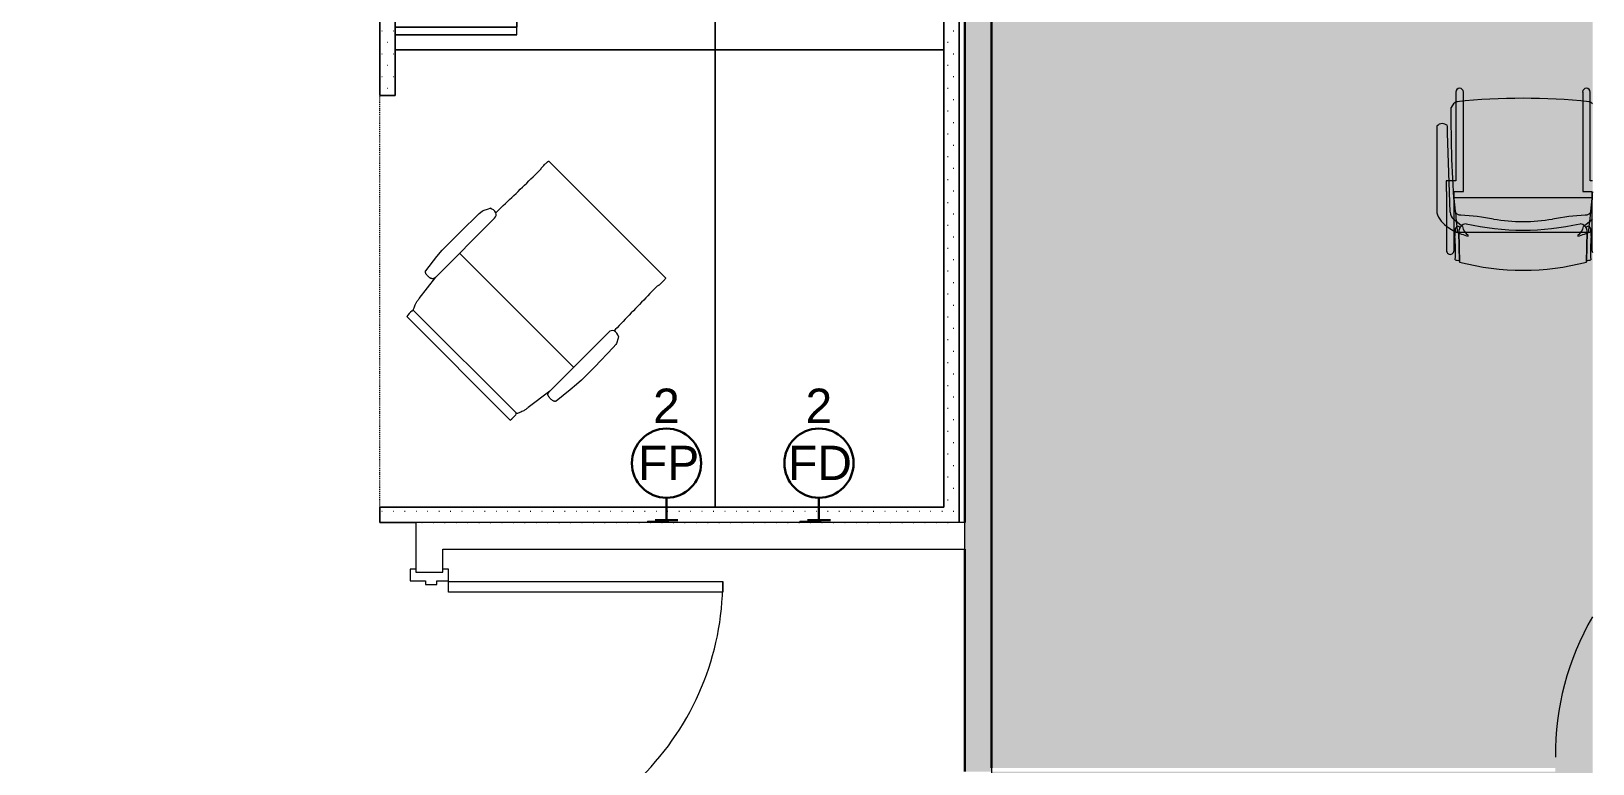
# Model space of a CAD drawing. Header units: inches. Extents: x 587 to 1284, y 1170 to 2052.
# Drawn here: x 1079 to 1283.9, y 1829.9 to 1926 of the extents above; entities that cross this region are included whole.
import ezdxf

# ---------------------------------------------------------------- set-up
doc = ezdxf.new("R2010")
doc.units = ezdxf.units.IN
doc.header["$MEASUREMENT"] = 0
doc.linetypes.add('DASH 1_32_', pattern=[0.0625, 0.03125, -0.03125])
doc.linetypes.add('Dash 1_8_', pattern=[0.25, 0.125, -0.125])
for name, color, linetype, lineweight in [('A-ANNO-NOTE', 131, 'Continuous', 9), ('A-DETL', 90, 'Continuous', 9), ('A-DETL-GENF', 92, 'Continuous', 9), ('A-DOOR', 31, 'Continuous', 18), ('A-WALL', 113, 'Continuous', 18), ('A-WALL-PATT', 111, 'Continuous', 18), ('E-ELEC-FIXT', 91, 'Continuous', 9), ('I-FURN', 30, 'Continuous', 9), ('I-WALL', 2, 'Continuous', 18)]:
    doc.layers.add(name, color=color, linetype=linetype, lineweight=lineweight)
doc.styles.add('Swis721 Lt BT', font='swissl.ttf', dxfattribs={"height": 4.5})

# ---------------------------------------------------------------- blocks, each defined once
blk = doc.blocks.new('Door - Glass Single - Full Rail - Long Handle-7509411-Level 07  POWER _ SIGNAL')
at = {"layer": 'A-DOOR', "lineweight": 9}
blk.add_arc((18, 2), 36, 149.8881, 180.5, dxfattribs=at)
blk = doc.blocks.new('F-Haworth_Chair_X99-Seminar - X99 Seminar Chair with Glides-V11-Level 07  POWER _ SIGNAL')
at = {"layer": 'I-FURN'}
for p, q in [((-8.34, 11.52), (-8.42, 7.57)), ((-8.42, 7.57), (-8.34, 11.37)), ((8.42, 7.57), (8.34, 11.52)), ((8.34, 11.37), (8.42, 7.57)), ((-9.04, 7.4), (-9.04, 10.02)), ((9.04, 10.02), (9.04, 7.4)), ((10.04, 6.81), (10.04, 10.02)), ((-9.12, 5.93), (-8.07, 6.77)), ((-9.04, 5.99), (-9.04, 7.4)), ((-8.75, 6.22), (-8.88, 5)), ((-8.68, 6.87), (-8.75, 6.22)), ((-8.62, 7.42), (-8.68, 6.87)), ((-8.6, 7.6), (-8.62, 7.43)), ((-8.61, 6.81), (-8.23, 6.95)), ((-8.57, 7.6), (-8.6, 7.6)), ((-8.45, 7.6), (-8.56, 7.6)), ((-7.65, 7.6), (-8.4, 7.6)), ((-8.07, 6.77), (-7.95, 6.87)), ((7.65, 7.6), (-7.65, 7.6)), ((-7.18, 7.99), (-7.21, 8.13)), ((7.21, 8.13), (7.18, 7.99)), ((8.4, 7.6), (7.65, 7.6)), ((7.95, 6.87), (8.07, 6.77)), ((8.07, 6.77), (9.13, 5.92)), ((8.23, 6.95), (8.61, 6.81)), ((8.56, 7.6), (8.45, 7.6)), ((8.6, 7.6), (8.57, 7.6)), ((8.62, 7.43), (8.6, 7.6)), ((8.68, 6.87), (8.62, 7.42)), ((8.75, 6.22), (8.68, 6.87)), ((8.88, 5), (8.75, 6.22)), ((9.04, 7.4), (9.04, 5.99)), ((10.04, 5), (10.04, 6.81)), ((-8.89, 4.84), (-9.07, 3.2)), ((-9.04, 3.62), (-9.04, 5.99)), ((-8.88, 4.99), (-8.89, 4.85)), ((8.89, 4.85), (8.88, 4.99)), ((9.07, 3.2), (8.89, 4.84)), ((9.04, 5.99), (9.04, 3.62)), ((9.57, 4.97), (9.92, -5.36)), ((10.04, 2.27), (10.04, 4.99)), ((11.32, -5.48), (11.32, 5.06)), ((-9.07, 3.2), (-9.07, 3.12)), ((-9.07, 3.12), (9.07, 3.12)), ((-9.04, 3.43), (-9.04, 3.62)), ((-9.04, 3.12), (-9.04, 3.43)), ((-9.04, 2.27), (-9.04, 3.12)), ((-7.83, 2.27), (-9.04, 2.27)), ((-7.83, -9.57), (-7.83, 2.27)), ((9.04, 2.27), (7.83, 2.27)), ((7.83, 2.27), (7.83, -9.57)), ((9.04, 3.62), (9.04, 3.43)), ((9.04, 3.43), (9.04, 3.12)), ((9.04, 3.12), (9.04, 2.27)), ((9.07, 3.12), (9.07, 3.2)), ((10.07, 2.27), (10.04, 2.27)), ((10.07, 0.89), (10.07, 2.27)), ((-9.12, 0.89), (-8.82, 0.89)), ((-8.82, 0.89), (-8.82, -9.44)), ((8.82, 0.89), (9.2, 0.89)), ((8.82, -9.44), (8.82, 0.89)), ((9.2, 0.89), (9.71, 0.89)), ((9.71, 0.89), (10.07, 0.89)), ((9.92, -5.36), (9.92, -6.36)), ((11.3, -6.32), (11.32, -5.48)), ((-8.82, -9.44), (-8.82, -10.78)), ((-7.83, -10.78), (-7.83, -9.57)), ((7.83, -9.57), (7.83, -10.78)), ((8.82, -10.78), (8.82, -9.44))]:
    blk.add_line(p, q, dxfattribs=at)
for centre, radius, start, end in [((0, -20.29), 32.89, 75.3075, 104.696), ((-9.54, 10.02), 0.498, 360, 31.7273), ((-36.06, 10.03), 27.2, 355.9857, 2.5118), ((0, -20.73), 33.17, 104.5766, 105.5522), ((0, -20.73), 33.17, 74.4478, 75.4234), ((36.06, 10.03), 27.2, 177.4882, 184.0143), ((9.54, 10.02), 0.498, 360, 180), ((-4.71, -1.15), 9.61, 116.0036, 117.3881), ((-5.2, 7.86), 3.74, 175.9857, 189.9064), ((-4.71, -1.15), 9.61, 105.0666, 116.0036), ((-8.28, 7.33), 0.613, 189.9064, 237.4573), ((-7.37, 7.55), 1.05, 178.8214, 214.7998), ((-7.37, 7.55), 1.05, 178.8214, 264.0446), ((-6.55, 6.76), 1.38, 117.0503, 174.9122), ((0, -26.49), 33.83, 77.2285, 102.7715), ((0, -15.97), 22.19, 79.9767, 100.0233), ((6.55, 6.76), 1.38, 5.0878, 62.9497), ((4.71, -1.15), 9.61, 63.9964, 74.9334), ((7.37, 7.55), 1.05, 275.9554, 1.1786), ((7.37, 7.55), 1.05, 325.2002, 1.1786), ((8.28, 7.33), 0.613, 302.5427, 350.0936), ((5.2, 7.86), 3.74, 350.0936, 4.0143), ((4.71, -1.15), 9.61, 58.0478, 63.9964), ((7.87, 3.92), 3.63, 18.1789, 58.0478), ((144.06, -7.32), 153.52, 175.4787, 176.4084), ((-8.24, 4.59), 0.763, 84.2338, 165.7662), ((-11.32, 48.08), 42.84, 274.2301, 280.0233), ((11.32, 48.08), 42.84, 259.9767, 265.7699), ((8.24, 4.59), 0.763, 14.2338, 95.7662), ((-144.06, -7.32), 153.52, 359.4749, 4.5213), ((8.18, 4.9), 1.39, 2.8013, 47.1078), ((10.58, -5.68), 0.956, 225.8901, 318.1099), ((-8.21, -8.28), 1.31, 226.3723, 249.9567), ((0, 75.01), 84.96, 264.1475, 275.8525), ((8.21, -8.28), 1.31, 290.0433, 339.9567), ((-8.32, -10.78), 0.495, 180, 360), ((8.32, -10.78), 0.495, 180, 360)]:
    blk.add_arc(centre, radius, start, end, dxfattribs=at)
blk = doc.blocks.new('Door - Single - Solid Door-7467063-Level 07  POWER _ SIGNAL')
at = {"layer": 'A-DOOR'}
for p, q in [((-14.01, 38.59), (-12.63, 38.59)), ((-14.01, 2.59), (-14.01, 38.59)), ((-12.63, 38.59), (-12.63, 2.59)), ((-12.63, 2.59), (-14.01, 2.59))]:
    blk.add_line(p, q, dxfattribs=at)
at = {"layer": 'A-DOOR', "lineweight": 9}
for p, q in [((-15.63, 2.59), (-15.63, 1.84)), ((-14.13, 2.59), (-15.63, 2.59)), ((-14.13, 1.09), (-14.13, 2.59)), ((23.62, 2.59), (22.12, 2.59)), ((22.12, 2.59), (22.12, 1.09)), ((23.62, 1.84), (23.62, 2.59)), ((-13.63, 1.09), (-14.13, 1.09)), ((-13.63, -0.41), (-13.63, 1.09)), ((22.12, 1.09), (21.62, 1.09)), ((21.62, 1.09), (21.62, -0.41)), ((-15.63, -1.66), (-15.63, -2.41)), ((-14.13, -2.41), (-14.13, -0.41)), ((-14.13, -0.41), (-13.63, -0.41)), ((21.62, -0.41), (22.12, -0.41)), ((22.12, -0.41), (22.12, -2.41)), ((23.62, -2.41), (23.62, -1.66)), ((-15.63, -2.41), (-14.13, -2.41)), ((22.12, -2.41), (23.62, -2.41))]:
    blk.add_line(p, q, dxfattribs=at)
blk.add_arc((-14.01, 2.59), 36, 359.5, 90, dxfattribs=at)
blk = doc.blocks.new('Adjustable Workstation 1 - 7 x 6-V19-Level 07  POWER _ SIGNAL')
at = {"layer": 'I-FURN'}
h = blk.add_hatch(dxfattribs=at)
h.set_pattern_fill('FP_10', color=256, style=0, pattern_type=2)
h.set_pattern_definition([(180, (1200.75, 1861.5), (-0.75, -1.5), [0.063, -1.437])])
h.paths.add_polyline_path([(69.27, 0), (0, 0), (0, -86), (0.05, -87.95), (2, -86), (2, -2), (76, -2), (76, 0), (71.25, 0)], flags=0)
h.paths.add_polyline_path([(74, -56), (74, -86), (76, -86), (76, -56)], flags=0)
h.paths.add_polyline_path([(75, -87), (74.05, -87.95), (39, -87), (2, -88), (76, -88)], flags=0)
for p, q in [((0, 0), (0, -88)), ((0, -86), (0, 0)), ((67.75, 0), (71.25, 0)), ((76, 0), (71.25, 0)), ((71.25, 0), (76, 0)), ((76, -2), (76, 0)), ((76, 0), (76, -2)), ((32, -2), (2, -2)), ((2, -2), (2, -86)), ((2, -86), (2, -2)), ((2, -2), (32, -2)), ((2, -86), (2, -2)), ((2, -2), (76, -2)), ((32, -2), (2, -2)), ((2, -2), (2, -62)), ((32, -86), (32, -2)), ((32, -2), (32, -86)), ((76, -2), (32, -2)), ((76, -56), (74, -56)), ((74, -56), (74, -86)), ((74, -62), (74, -56)), ((74, -56), (76, -56)), ((76, -88), (76, -56)), ((76, -56), (76, -86)), ((2, -62), (2, -86)), ((32, -62), (2, -62)), ((2, -62), (2, -86)), ((2, -86), (2, -62)), ((2, -62), (32, -62)), ((74, -62), (32, -62)), ((32, -62), (74, -62)), ((74, -64), (74, -62)), ((74, -86), (74, -62)), ((74, -62), (74, -86)), ((58, -64), (74, -64)), ((58, -64), (74, -64)), ((58, -64), (74, -64)), ((58, -64), (74, -64)), ((58, -64), (74, -64)), ((58, -64), (74, -64)), ((58, -64), (58, -86)), ((74, -64), (58, -64)), ((74, -64), (58, -64)), ((58, -64), (58, -65)), ((74, -64), (58, -64)), ((58, -64), (74, -64)), ((58, -64), (58, -65)), ((58, -64), (58, -65)), ((74, -64), (58, -64)), ((58, -64), (74, -64)), ((58, -64), (58, -65)), ((58, -64), (58, -65)), ((74, -64), (58, -64)), ((58, -64), (74, -64)), ((58, -64), (58, -65)), ((58, -64), (58, -65)), ((58, -65), (74, -65)), ((58, -86), (58, -65)), ((58, -65), (74, -65)), ((74, -65), (58, -65)), ((58, -65), (74, -65)), ((74, -65), (58, -65)), ((58, -65), (74, -65)), ((74, -65), (58, -65)), ((58, -65), (74, -65)), ((74, -86), (74, -64)), ((74, -65), (74, -64)), ((74, -65), (74, -64)), ((74, -64), (74, -65)), ((74, -65), (74, -64)), ((74, -64), (74, -65)), ((74, -65), (74, -64)), ((74, -64), (74, -65)), ((74, -65), (74, -64)), ((74, -65), (74, -86)), ((74, -86), (74, -65)), ((0, -88), (0, -86)), ((2, -86), (32, -86)), ((32, -86), (2, -86)), ((74, -86), (2, -86)), ((2, -86), (32, -86)), ((2, -86), (32, -86)), ((32, -86), (2, -86)), ((32, -86), (58, -86)), ((32, -86), (74, -86)), ((74, -86), (32, -86)), ((58, -86), (74, -86)), ((74, -86), (58, -86)), ((58, -86), (74, -86)), ((76, -86), (76, -88)), ((0, -88), (76, -88)), ((2, -88), (0, -88)), ((32, -88), (2, -88)), ((58, -88), (32, -88)), ((74, -88), (58, -88)), ((76, -88), (74, -88))]:
    blk.add_line(p, q, dxfattribs=at)
at = {"layer": 'I-FURN', "linetype": 'Dash 1_8_'}
for p, q in [((76, 0), (76, -2)), ((76, -2), (76, -56)), ((76, -56), (76, -86)), ((76, -86), (76, -88))]:
    blk.add_line(p, q, dxfattribs=at)
at = {"layer": 'I-FURN', "linetype": 'DASH 1_32_'}
blk.add_line((58, -66), (74, -66), dxfattribs=at)
blk = doc.blocks.new('HermanMiller_Collection_Eames_AluminumGroup_LoungeChairSwivel - Arms Swivel Base-7459861-Level 07  POWER _ SIGNAL')
at = {"layer": 'I-FURN'}
for p, q in [((-6.94, 12.09), (-4.59, 12.38)), ((-4.59, 12.38), (-3.51, 12.46)), ((-3.51, 12.46), (-2.64, 12.49)), ((-2.64, 12.49), (-0.18, 12.49)), ((-0.18, 12.49), (3.32, 12.43)), ((3.32, 12.43), (3.84, 12.38)), ((3.84, 12.38), (3.99, 12.34)), ((3.99, 12.34), (4.64, 12.01)), ((-10.12, 10.12), (-6.61, 10.58)), ((-6.61, 10.58), (-6.94, 10.64)), ((-6.61, 10.58), (4.33, 10.58)), ((-2.19, 10.58), (-2.19, -10.58)), ((4.64, 12.01), (4.83, 11.89)), ((13.22, 10.83), (13.22, 10.86)), ((14.64, 10.85), (14.64, -10.85)), ((-12.96, -9.61), (-12.96, 9.61)), ((-11.95, 9.63), (-11.95, 9.59)), ((-11.95, 9.59), (-11.76, 9.6)), ((-11.76, -9.6), (-11.76, 9.6)), ((-11.95, -9.59), (-11.95, -9.63)), ((-11.76, -9.6), (-11.95, -9.59)), ((-6.61, -10.58), (-10.12, -10.12)), ((-6.94, -10.64), (-6.61, -10.58)), ((-4.59, -12.38), (-6.94, -12.09)), ((-6.61, -10.58), (4.33, -10.58)), ((4.64, -12.01), (3.99, -12.34)), ((4.83, -11.89), (4.64, -12.01)), ((13.22, -10.86), (13.22, -10.83)), ((-3.51, -12.46), (-4.59, -12.38)), ((-2.64, -12.49), (-3.51, -12.46)), ((-0.18, -12.49), (-2.64, -12.49)), ((3.32, -12.43), (-0.18, -12.49)), ((3.84, -12.38), (3.32, -12.43)), ((3.99, -12.34), (3.84, -12.38))]:
    blk.add_line(p, q, dxfattribs=at)
at = {"layer": 'I-FURN', "flags": 128}
for points in [[(4.94, 10.96), (5.23, 10.95), (5.52, 10.95)], [(5.52, -10.95), (5.23, -10.95), (4.94, -10.96)]]:
    blk.add_lwpolyline(points, dxfattribs=at)
at = {"layer": 'I-FURN'}
for centre, radius, start, end in [((4.33, 11.27), 0.69, 270, 332.7502), ((3.68, 11.28), 1.3, 345.8347, 28.1255), ((-12.38, 5.3), 4.35, 84.2936, 97.7064), ((-12.38, -5.3), 4.35, 262.2936, 275.7064), ((4.33, -11.27), 0.69, 27.2498, 90), ((3.68, -11.28), 1.3, 331.8745, 14.1653)]:
    blk.add_arc(centre, radius, start, end, dxfattribs=at)
for points, knots in [([(-6.94, 10.64), (-6.95, 10.65), (-6.96, 10.65), (-6.99, 10.65), (-7, 10.66), (-7.02, 10.67), (-7.03, 10.68), (-7.05, 10.69), (-7.06, 10.7), (-7.07, 10.71), (-7.08, 10.72), (-7.09, 10.73), (-7.1, 10.74), (-7.11, 10.76), (-7.11, 10.77), (-7.12, 10.78), (-7.13, 10.8), (-7.14, 10.81), (-7.15, 10.83), (-7.16, 10.85), (-7.17, 10.87), (-7.18, 10.9), (-7.2, 10.95), (-7.22, 11.02), (-7.24, 11.11), (-7.25, 11.23), (-7.26, 11.37), (-7.25, 11.52), (-7.23, 11.66), (-7.21, 11.77), (-7.18, 11.85), (-7.16, 11.9), (-7.15, 11.92), (-7.14, 11.94), (-7.13, 11.96), (-7.12, 11.97), (-7.11, 11.98), (-7.1, 12), (-7.09, 12.01), (-7.08, 12.02), (-7.07, 12.03), (-7.06, 12.04), (-7.05, 12.04), (-7.05, 12.05), (-7.03, 12.06), (-7.02, 12.07), (-7, 12.08), (-6.99, 12.08), (-6.97, 12.09), (-6.95, 12.09), (-6.94, 12.09)], [-1, -1, -1, -1, -0.984375, -0.96875, -0.957031, -0.953125, -0.9375, -0.921875, -0.917969, -0.914062, -0.90625, -0.890625, -0.882812, -0.875, -0.867188, -0.859375, -0.84375, -0.835938, -0.828125, -0.8125, -0.796875, -0.78125, -0.75, -0.708333, -0.666667, -0.583333, -0.5, -0.416667, -0.333333, -0.25, -0.208333, -0.1875, -0.166667, -0.15625, -0.145833, -0.135417, -0.125, -0.114583, -0.104167, -0.09375, -0.088542, -0.083333, -0.078125, -0.072917, -0.0625, -0.052083, -0.041667, -0.03125, -0.020833, 0, 0, 0, 0]), ([(13.22, 10.86), (13.22, 10.87), (13.22, 10.87), (13.23, 10.87), (13.25, 10.88), (13.27, 10.88), (13.29, 10.88), (13.32, 10.88), (13.34, 10.88)], [-1, -1, -1, -1, -0.75, -0.625, -0.5, -0.375, -0.25, 0, 0, 0, 0]), ([(13.34, 10.88), (13.4, 10.89), (13.61, 10.9), (13.97, 10.9), (14.25, 10.89), (14.38, 10.89), (14.47, 10.88), (14.54, 10.87), (14.6, 10.87), (14.63, 10.86), (14.64, 10.85), (14.64, 10.85)], [-1, -1, -1, -1, -0.857143, -0.571429, -0.428571, -0.357143, -0.285714, -0.214286, -0.142857, -0.071429, 0, 0, 0, 0]), ([(-6.94, -12.09), (-6.95, -12.09), (-6.96, -12.09), (-6.99, -12.08), (-7, -12.08), (-7.02, -12.07), (-7.03, -12.06), (-7.05, -12.05), (-7.06, -12.04), (-7.07, -12.03), (-7.08, -12.02), (-7.09, -12.01), (-7.1, -12), (-7.11, -11.98), (-7.12, -11.97), (-7.12, -11.96), (-7.13, -11.94), (-7.14, -11.93), (-7.15, -11.91), (-7.16, -11.89), (-7.17, -11.87), (-7.18, -11.84), (-7.21, -11.77), (-7.23, -11.66), (-7.26, -11.47), (-7.26, -11.28), (-7.24, -11.11), (-7.22, -11.02), (-7.2, -10.95), (-7.18, -10.89), (-7.16, -10.85), (-7.15, -10.82), (-7.13, -10.8), (-7.13, -10.78), (-7.12, -10.77), (-7.11, -10.76), (-7.1, -10.74), (-7.08, -10.73), (-7.08, -10.72), (-7.07, -10.71), (-7.06, -10.7), (-7.05, -10.69), (-7.05, -10.69), (-7.03, -10.68), (-7.02, -10.67), (-7, -10.66), (-6.99, -10.65), (-6.97, -10.65), (-6.95, -10.65), (-6.94, -10.64)], [-1, -1, -1, -1, -0.984375, -0.96875, -0.957031, -0.953125, -0.9375, -0.921875, -0.917969, -0.914062, -0.90625, -0.890625, -0.882812, -0.875, -0.867188, -0.859375, -0.84375, -0.835938, -0.828125, -0.8125, -0.796875, -0.78125, -0.75, -0.666667, -0.583333, -0.416667, -0.333333, -0.291667, -0.25, -0.208333, -0.1875, -0.166667, -0.15625, -0.145833, -0.135417, -0.125, -0.114583, -0.104167, -0.09375, -0.088542, -0.083333, -0.078125, -0.072917, -0.0625, -0.052083, -0.041667, -0.03125, -0.020833, 0, 0, 0, 0]), ([(13.34, -10.88), (13.32, -10.88), (13.29, -10.88), (13.27, -10.88), (13.25, -10.88), (13.23, -10.87), (13.22, -10.87), (13.22, -10.87), (13.22, -10.86)], [-1, -1, -1, -1, -0.75, -0.625, -0.5, -0.375, -0.25, 0, 0, 0, 0]), ([(14.64, -10.85), (14.64, -10.86), (14.62, -10.86), (14.52, -10.88), (14.27, -10.9), (13.87, -10.9), (13.54, -10.9), (13.4, -10.89), (13.34, -10.88)], [-1, -1, -1, -1, -0.892857, -0.785714, -0.571429, -0.285714, -0.142857, 0, 0, 0, 0])]:
    blk.add_open_spline(points, degree=3, knots=knots, dxfattribs=at)
for points in [[(5.52, 10.95), (6.54, 10.92), (8.59, 10.89), (10.68, 10.85), (11.73, 10.84)], [(11.73, 10.84), (11.97, 10.84), (12.47, 10.83), (12.96, 10.83), (13.22, 10.83)], [(-11.76, 9.6), (-11.64, 9.67), (-11.37, 9.8), (-11.02, 9.92), (-10.83, 9.99)], [(-10.83, 9.99), (-10.79, 10), (-10.71, 10.02), (-10.55, 10.06), (-10.35, 10.09), (-10.2, 10.11), (-10.12, 10.12)], [(-10.83, -9.99), (-11.02, -9.92), (-11.37, -9.8), (-11.64, -9.67), (-11.76, -9.6)], [(-10.12, -10.12), (-10.2, -10.11), (-10.35, -10.09), (-10.55, -10.06), (-10.71, -10.02), (-10.79, -10), (-10.83, -9.99)], [(11.73, -10.84), (10.68, -10.85), (8.59, -10.89), (6.54, -10.92), (5.52, -10.95)], [(13.22, -10.83), (12.96, -10.83), (12.47, -10.83), (11.97, -10.84), (11.73, -10.84)]]:
    blk.add_open_spline(points, degree=3, dxfattribs=at)
blk = doc.blocks.new('PS - Power Device _Wall Base_ - Basefeed Data-7629488-Level 07  POWER _ SIGNAL')
at = {"layer": 'E-ELEC-FIXT'}
for p, q in [((1179.875, 1861.6875), (1182.625, 1861.6875)), ((1179.875, 1861.6875), (1179.875, 1861.5)), ((1182.625, 1861.5), (1182.625, 1861.6875))]:
    blk.add_line(p, q, dxfattribs=at)
blk = doc.blocks.new('PS - Power Device _Wall Base_ - Basefeed Power-7629466-Level 07  POWER _ SIGNAL')
at = {"layer": 'E-ELEC-FIXT'}
for p, q in [((1159.875, 1861.6875), (1162.625, 1861.6875)), ((1159.875, 1861.6875), (1159.875, 1861.5)), ((1162.625, 1861.5), (1162.625, 1861.6875))]:
    blk.add_line(p, q, dxfattribs=at)

msp = doc.modelspace()

# ---------------------------------------------------------------- hatches: boundary and pattern name
at = {"layer": 'A-DETL-GENF'}
h = msp.add_hatch(color=9, dxfattribs=at)
h.paths.add_polyline_path([(762.11, 1170.48), (762.11, 1234.9), (657.09, 1234.9), (657.09, 1243.27), (656.34, 1243.27), (656.34, 1244.77), (657.09, 1244.77), (657.07, 1281.02), (656.34, 1281.02), (656.34, 1282.52), (657.09, 1282.52), (657.09, 2035.5), (587.24, 2035.5), (587.24, 1170.48), (761.4, 1170.48)], flags=0)
h.paths.add_polyline_path([(1196.79, 1305.78), (1283.87, 1305.78), (1283.87, 1348.53), (1238.5, 1348.53), (1238.5, 1352.53), (1283.87, 1352.53), (1283.87, 1754), (1133, 1754), (1133, 1352.53), (1200, 1352.53), (1200, 1348.53), (1133, 1348.53), (1133, 1305.78), (1153.25, 1305.78)], flags=0)
h.paths.add_polyline_path([(1205, 1757.5), (1283.87, 1757.5), (1283.87, 1978.4), (1282.89, 1979.37), (1283.25, 1979.7), (1283.36, 1979.63), (1283.47, 1979.6), (1283.54, 1979.59), (1283.65, 1979.61), (1283.7, 1979.64), (1283.69, 1979.64), (1283.54, 1979.61), (1283.48, 1979.61), (1283.35, 1979.65), (1283.26, 1979.71), (1283.22, 1979.75), (1274.9, 1988.07), (1275.61, 1988.78), (1283.87, 1980.52), (1283.87, 1993.4), (1275.68, 1989.23), (1275.23, 1990.12), (1283.87, 1994.52), (1283.87, 2035.5), (1205, 2035.5), (1205, 1829.31), (1279, 1829.31), (1279, 1828.81), (1205, 1828.81)], flags=0)
h.paths.add_polyline_path([(1268.52, 1975.25), (1266.74, 1976.16), (1267.76, 1978.17), (1268.19, 1977.94), (1268.15, 1977.85), (1268.15, 1977.72), (1268.17, 1977.61), (1268.2, 1977.55), (1268.26, 1977.48), (1268.7, 1977.25), (1268.89, 1977.28), (1268.97, 1977.32), (1269.04, 1977.38), (1269.1, 1977.45), (1269.11, 1977.48), (1269.54, 1977.26), (1268.7, 1975.62)], flags=0)
h.paths.add_polyline_path([(1268.7, 1977.26), (1268.24, 1977.51), (1268.17, 1977.66), (1268.16, 1977.74), (1268.17, 1977.85), (1268.19, 1977.9), (1268.26, 1978.04), (1273.56, 1988.45), (1274.45, 1988), (1269.03, 1977.39), (1268.9, 1977.3), (1268.84, 1977.28), (1268.7, 1977.26)], flags=0)
h.paths.add_polyline_path([(1273.35, 1988.86), (1261.6, 1990.73), (1261.47, 1990.83), (1261.41, 1990.91), (1261.37, 1991.01), (1261.37, 1991.01), (1261.45, 1991.51), (1261.57, 1991.63), (1261.62, 1991.65), (1261.76, 1991.69), (1261.79, 1991.69), (1261.93, 1991.68), (1273.51, 1989.85)], flags=0)
h.paths.add_polyline_path([(1273.83, 1990.17), (1271.99, 2001.94), (1272.03, 2002.06), (1272.09, 2002.16), (1272.17, 2002.22), (1272.18, 2002.23), (1272.67, 2002.31), (1272.83, 2002.23), (1272.85, 2002.21), (1272.92, 2002.13), (1272.97, 2001.98), (1272.98, 2001.93), (1274.82, 1990.33)], flags=0)
h.paths.add_polyline_path([(1261.62, 1990.21), (1259.4, 1990.56), (1259.71, 1992.54), (1261.93, 1992.19), (1261.86, 1991.71), (1261.68, 1991.7), (1261.58, 1991.66), (1261.51, 1991.6), (1261.45, 1991.52), (1261.44, 1991.5), (1261.37, 1990.97), (1261.44, 1990.84), (1261.5, 1990.78), (1261.53, 1990.76), (1261.67, 1990.69), (1261.7, 1990.69), (1261.62, 1990.21)], flags=0)
h.paths.add_polyline_path([(1271.49, 2001.74), (1271.14, 2003.97), (1273.12, 2004.28), (1273.47, 2002.06), (1272.99, 2001.98), (1272.92, 2002.15), (1272.88, 2002.2), (1272.79, 2002.28), (1272.71, 2002.31), (1272.65, 2002.32), (1272.15, 2002.23), (1272.04, 2002.12), (1272, 2002.04), (1271.97, 2001.94), (1271.97, 2001.92), (1271.97, 2001.82), (1271.95, 2001.82)], flags=0)
at = {"layer": 'A-WALL-PATT', "lineweight": 9}
msp.add_hatch(color=7, dxfattribs=at).paths.add_polyline_path([(1201.5, 1828.83), (1205, 1828.83), (1205, 2035.5), (1201.5, 2035.5), (1201.5, 1829.31)], flags=0)

# ---------------------------------------------------------------- linework, layer by layer
at = {"layer": 'A-ANNO-NOTE', "lineweight": 30}
for p, q in [((1162.37, 1861.83), (1162.37, 1864.76)), ((1182.37, 1861.83), (1182.37, 1864.76)), ((1163.87, 1861.83), (1160.87, 1861.83)), ((1183.87, 1861.83), (1180.87, 1861.83))]:
    msp.add_line(p, q, dxfattribs=at)
for centre in [(1162.37, 1869.29), (1182.37, 1869.29)]:
    msp.add_circle(centre, 4.54, dxfattribs=at)
at = {"layer": 'A-DETL'}
msp.add_line((1205, 2035.5), (1205, 1754), dxfattribs=at)
at = {"layer": 'A-WALL'}
msp.add_line((1201.5, 1858), (1201.5, 1861.5), dxfattribs=at)
at = {"layer": 'I-WALL', "color": 8, "lineweight": 30}
for p, q in [((1201.5, 2035.5), (1201.5, 1861.5)), ((1205, 1829.31), (1205, 2035.5)), ((1201.5, 1858), (1201.5, 1828.83))]:
    msp.add_line(p, q, dxfattribs=at)
at = {"layer": 'I-WALL'}
for p, q in [((1129.5, 1861.5), (1129.5, 1855)), ((1201.5, 1861.5), (1129.5, 1861.5)), ((1133, 1855), (1133, 1858)), ((1133, 1858), (1201.5, 1858)), ((1129.5, 1855), (1133, 1855))]:
    msp.add_line(p, q, dxfattribs=at)

# ---------------------------------------------------------------- block references
at = {"layer": 'A-DOOR', "rotation": 269.9999999999999}
msp.add_blockref('Door - Single - Solid Door-7467063-Level 07  POWER _ SIGNAL', (1131.16, 1839.74), dxfattribs=at)
at = {"layer": 'A-DOOR'}
msp.add_blockref('Door - Glass Single - Full Rail - Long Handle-7509411-Level 07  POWER _ SIGNAL', (1297, 1829.06), dxfattribs=at)
at = {"layer": 'E-ELEC-FIXT'}
for name in ['PS - Power Device _Wall Base_ - Basefeed Power-7629466-Level 07  POWER _ SIGNAL', 'PS - Power Device _Wall Base_ - Basefeed Data-7629488-Level 07  POWER _ SIGNAL']:
    msp.add_blockref(name, (0, 0), dxfattribs=at)
at = {"layer": 'I-FURN'}
for name, p, rotation in [('Adjustable Workstation 1 - 7 x 6-V19-Level 07  POWER _ SIGNAL', (1200.75, 1861.5), 180), ('F-Haworth_Chair_X99-Seminar - X99 Seminar Chair with Glides-V11-Level 07  POWER _ SIGNAL', (1274.75, 1907.2), 180), ('HermanMiller_Collection_Eames_AluminumGroup_LoungeChairSwivel - Arms Swivel Base-7459861-Level 07  POWER _ SIGNAL', (1144.24, 1890.9), 44.9999999999999)]:
    msp.add_blockref(name, p, dxfattribs=dict(at, rotation=rotation))

# ---------------------------------------------------------------- texts
at = {"layer": 'A-ANNO-NOTE', "char_height": 4.5, "attachment_point": 1, "style": 'Swis721 Lt BT'}
for s, insert, width in [('2', (1160.61, 1879.07), 4.0905), ('2', (1180.61, 1879.07), 4.0905), ('FP', (1158.63, 1871.58), 9.09), ('FD', (1178.32, 1871.58), 9.8475)]:
    msp.add_mtext(s, dxfattribs=dict(at, insert=insert, width=width))

doc.saveas('drawing.dxf')
